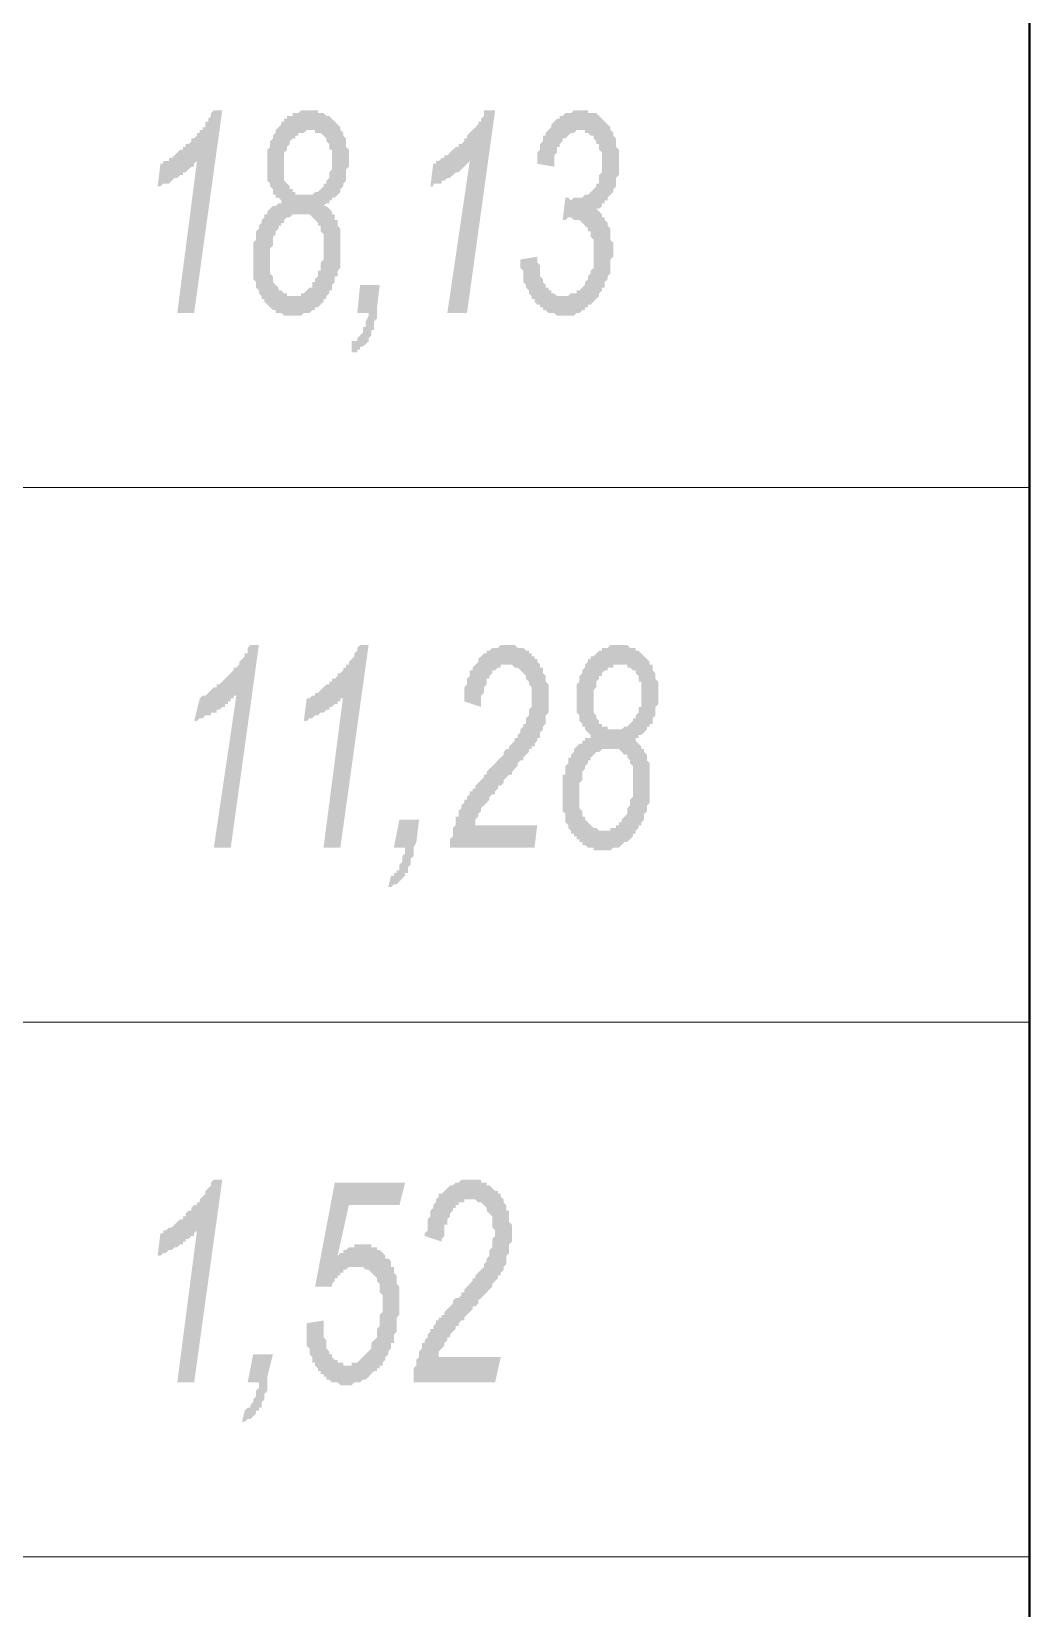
# Model space of a CAD drawing. Header units: millimetres. Extents: x 1372 to 666090, y 1285 to 31551.
# Drawn here: x 636611 to 638091, y 21863 to 24200 of the extents above; entities that cross this region are included whole.
import ezdxf

# ---------------------------------------------------------------- set-up
doc = ezdxf.new("R2010")
doc.units = ezdxf.units.MM
for name, color, linetype in [('PDF _0', 7, 'Continuous'), ('PDF _2D-чертеж - Общий_Ном._пера__21', 7, 'Continuous'), ('PDF _75-АЗ Штамп', 7, 'Continuous')]:
    doc.layers.add(name, color=color, linetype=linetype)

msp = doc.modelspace()

# ---------------------------------------------------------------- hatches: boundary and pattern name
at = {"layer": 'PDF _75-АЗ Штамп', "transparency": 33554559}
for points in [[(636826.7, 23782.8), (636855.9, 24008.1), (636855.9, 24008.1), (636851.7, 24003.9), (636851.7, 24003.9), (636851.7, 23999.7), (636847.6, 23999.7), (636843.4, 23995.6), (636843.4, 23995.6), (636839.2, 23991.4), (636839.2, 23991.4), (636835, 23991.4), (636835, 23987.2), (636830.9, 23987.2), (636826.7, 23983.1), (636826.7, 23983.1), (636822.5, 23983.1), (636818.4, 23978.9), (636818.4, 23978.9), (636814.2, 23974.7), (636810, 23974.7), (636805.8, 23974.7), (636805.8, 23974.7), (636801.7, 23970.5), (636797.5, 23970.5), (636801.7, 24003.9), (636805.8, 24003.9), (636805.8, 24008.1), (636810, 24008.1), (636814.2, 24008.1), (636814.2, 24012.3), (636818.4, 24012.3), (636822.5, 24016.4), (636822.5, 24016.4), (636826.7, 24020.6), (636826.7, 24020.6), (636830.9, 24024.8), (636835, 24024.8), (636835, 24028.9), (636839.2, 24028.9), (636839.2, 24033.1), (636843.4, 24033.1), (636847.6, 24037.3), (636847.6, 24041.5), (636851.7, 24041.5), (636855.9, 24045.6), (636855.9, 24049.8), (636860.1, 24049.8), (636860.1, 24054), (636864.2, 24054), (636864.2, 24058.1), (636868.4, 24058.1), (636868.4, 24062.3), (636868.4, 24062.3), (636868.4, 24066.5), (636872.6, 24066.5), (636872.6, 24070.7), (636876.8, 24074.8), (636876.8, 24079), (636880.9, 24083.2), (636880.9, 24083.2), (636893.4, 24083.2), (636851.7, 23782.8)], [(637227.2, 23782.8), (637260.5, 24008.1), (637260.5, 24008.1), (637256.4, 24003.9), (637256.4, 24003.9), (637252.2, 23999.7), (637252.2, 23999.7), (637248, 23995.6), (637248, 23995.6), (637243.8, 23991.4), (637243.8, 23991.4), (637239.7, 23991.4), (637235.5, 23987.2), (637235.5, 23987.2), (637231.3, 23983.1), (637227.2, 23983.1), (637227.2, 23983.1), (637223, 23978.9), (637218.8, 23978.9), (637218.8, 23974.7), (637214.6, 23974.7), (637210.5, 23974.7), (637206.3, 23974.7), (637206.3, 23970.5), (637202.1, 23970.5), (637206.3, 24003.9), (637210.5, 24003.9), (637210.5, 24008.1), (637214.6, 24008.1), (637214.6, 24008.1), (637218.8, 24012.3), (637223, 24012.3), (637223, 24016.4), (637227.2, 24016.4), (637231.3, 24020.6), (637231.3, 24020.6), (637235.5, 24024.8), (637235.5, 24024.8), (637239.7, 24028.9), (637243.8, 24028.9), (637243.8, 24033.1), (637248, 24033.1), (637252.2, 24037.3), (637252.2, 24041.5), (637256.4, 24041.5), (637256.4, 24045.6), (637260.5, 24049.8), (637260.5, 24049.8), (637264.7, 24054), (637264.7, 24054), (637268.9, 24058.1), (637268.9, 24058.1), (637273, 24062.3), (637273, 24062.3), (637273, 24066.5), (637277.2, 24066.5), (637277.2, 24070.7), (637281.4, 24074.8), (637281.4, 24079), (637281.4, 24083.2), (637281.4, 24083.2), (637298.1, 24083.2), (637256.4, 23782.8)], [(637335.6, 23862.1), (637360.6, 23866.3), (637360.6, 23862.1), (637360.6, 23857.9), (637364.8, 23853.7), (637364.8, 23849.6), (637364.8, 23845.4), (637364.8, 23841.2), (637364.8, 23837.1), (637369, 23832.9), (637369, 23828.7), (637369, 23828.7), (637373.2, 23824.5), (637373.2, 23820.4), (637373.2, 23820.4), (637377.3, 23820.4), (637377.3, 23816.2), (637381.5, 23816.2), (637381.5, 23812), (637385.7, 23812), (637385.7, 23812), (637389.8, 23807.9), (637394, 23807.9), (637398.2, 23807.9), (637398.2, 23807.9), (637402.3, 23807.9), (637406.5, 23807.9), (637406.5, 23807.9), (637410.7, 23812), (637414.9, 23812), (637414.9, 23812), (637419, 23812), (637419, 23816.2), (637423.2, 23816.2), (637427.4, 23820.4), (637427.4, 23820.4), (637431.5, 23824.5), (637431.5, 23828.7), (637435.7, 23832.9), (637435.7, 23832.9), (637435.7, 23837.1), (637439.9, 23841.2), (637439.9, 23845.4), (637444.1, 23849.6), (637444.1, 23849.6), (637444.1, 23853.7), (637444.1, 23857.9), (637444.1, 23862.1), (637444.1, 23866.3), (637444.1, 23870.4), (637444.1, 23870.4), (637444.1, 23874.6), (637444.1, 23878.8), (637444.1, 23882.9), (637444.1, 23887.1), (637444.1, 23891.3), (637439.9, 23895.5), (637439.9, 23899.6), (637439.9, 23903.8), (637435.7, 23903.8), (637435.7, 23908), (637431.5, 23912.1), (637431.5, 23912.1), (637427.4, 23916.3), (637427.4, 23916.3), (637423.2, 23920.5), (637423.2, 23920.5), (637419, 23920.5), (637414.9, 23920.5), (637414.9, 23920.5), (637410.7, 23924.7), (637406.5, 23924.7), (637406.5, 23924.7), (637402.3, 23920.5), (637398.2, 23920.5), (637402.3, 23953.9), (637406.5, 23953.9), (637410.7, 23949.7), (637410.7, 23949.7), (637414.9, 23953.9), (637419, 23953.9), (637419, 23953.9), (637423.2, 23953.9), (637427.4, 23953.9), (637427.4, 23953.9), (637431.5, 23958), (637435.7, 23958), (637435.7, 23958), (637439.9, 23962.2), (637439.9, 23962.2), (637444.1, 23966.4), (637444.1, 23966.4), (637448.2, 23970.5), (637448.2, 23974.7), (637452.4, 23974.7), (637452.4, 23978.9), (637452.4, 23983.1), (637452.4, 23987.2), (637456.6, 23991.4), (637456.6, 23995.6), (637456.6, 23999.7), (637456.6, 24003.9), (637456.6, 24003.9), (637456.6, 24008.1), (637456.6, 24012.3), (637456.6, 24016.4), (637456.6, 24020.6), (637452.4, 24024.8), (637452.4, 24028.9), (637452.4, 24033.1), (637448.2, 24033.1), (637448.2, 24037.3), (637448.2, 24037.3), (637444.1, 24041.5), (637444.1, 24045.6), (637439.9, 24045.6), (637435.7, 24049.8), (637435.7, 24049.8), (637431.5, 24049.8), (637431.5, 24054), (637427.4, 24054), (637423.2, 24054), (637423.2, 24054), (637419, 24054), (637419, 24054), (637414.9, 24049.8), (637410.7, 24049.8), (637410.7, 24049.8), (637406.5, 24045.6), (637406.5, 24045.6), (637402.3, 24041.5), (637398.2, 24041.5), (637398.2, 24037.3), (637398.2, 24037.3), (637394, 24033.1), (637394, 24028.9), (637389.8, 24028.9), (637389.8, 24024.8), (637389.8, 24020.6), (637385.7, 24016.4), (637385.7, 24012.3), (637385.7, 24008.1), (637385.7, 24003.9), (637385.7, 23999.7), (637385.7, 23999.7), (637360.6, 24003.9), (637360.6, 24008.1), (637360.6, 24012.3), (637360.6, 24016.4), (637360.6, 24020.6), (637364.8, 24024.8), (637364.8, 24028.9), (637364.8, 24033.1), (637369, 24037.3), (637369, 24041.5), (637369, 24045.6), (637373.2, 24045.6), (637373.2, 24049.8), (637377.3, 24054), (637377.3, 24054), (637381.5, 24058.1), (637381.5, 24062.3), (637381.5, 24062.3), (637385.7, 24066.5), (637385.7, 24066.5), (637389.8, 24070.7), (637394, 24070.7), (637394, 24074.8), (637398.2, 24074.8), (637398.2, 24074.8), (637402.3, 24079), (637406.5, 24079), (637406.5, 24079), (637410.7, 24079), (637414.9, 24083.2), (637414.9, 24083.2), (637419, 24083.2), (637423.2, 24083.2), (637423.2, 24083.2), (637427.4, 24083.2), (637431.5, 24083.2), (637435.7, 24083.2), (637435.7, 24079), (637439.9, 24079), (637444.1, 24079), (637444.1, 24079), (637448.2, 24079), (637452.4, 24074.8), (637452.4, 24074.8), (637456.6, 24070.7), (637456.6, 24070.7), (637460.7, 24066.5), (637460.7, 24066.5), (637464.9, 24062.3), (637464.9, 24062.3), (637464.9, 24062.3), (637469.1, 24058.1), (637469.1, 24054), (637473.3, 24049.8), (637473.3, 24049.8), (637473.3, 24045.6), (637477.4, 24041.5), (637477.4, 24037.3), (637477.4, 24033.1), (637477.4, 24028.9), (637481.6, 24024.8), (637481.6, 24020.6), (637481.6, 24016.4), (637481.6, 24016.4), (637481.6, 24012.3), (637481.6, 24008.1), (637481.6, 23999.7), (637481.6, 23995.6), (637481.6, 23991.4), (637481.6, 23987.2), (637481.6, 23987.2), (637477.4, 23983.1), (637477.4, 23978.9), (637477.4, 23974.7), (637477.4, 23970.5), (637473.3, 23966.4), (637473.3, 23966.4), (637473.3, 23962.2), (637469.1, 23958), (637469.1, 23958), (637464.9, 23953.9), (637464.9, 23949.7), (637460.7, 23949.7), (637460.7, 23945.5), (637456.6, 23945.5), (637456.6, 23941.3), (637452.4, 23937.2), (637448.2, 23937.2), (637448.2, 23937.2), (637452.4, 23933), (637452.4, 23933), (637456.6, 23928.8), (637456.6, 23924.7), (637460.7, 23924.7), (637460.7, 23920.5), (637464.9, 23916.3), (637464.9, 23912.1), (637464.9, 23912.1), (637469.1, 23908), (637469.1, 23903.8), (637469.1, 23899.6), (637469.1, 23895.5), (637469.1, 23891.3), (637473.3, 23887.1), (637473.3, 23882.9), (637473.3, 23878.8), (637473.3, 23878.8), (637473.3, 23874.6), (637473.3, 23870.4), (637473.3, 23866.3), (637469.1, 23862.1), (637469.1, 23857.9), (637469.1, 23853.7), (637469.1, 23849.6), (637469.1, 23845.4), (637469.1, 23841.2), (637464.9, 23837.1), (637464.9, 23837.1), (637464.9, 23832.9), (637460.7, 23828.7), (637460.7, 23824.5), (637460.7, 23820.4), (637456.6, 23820.4), (637456.6, 23816.2), (637452.4, 23812), (637452.4, 23807.9), (637452.4, 23807.9), (637448.2, 23803.7), (637448.2, 23803.7), (637444.1, 23799.5), (637444.1, 23799.5), (637439.9, 23795.3), (637435.7, 23795.3), (637435.7, 23791.2), (637431.5, 23791.2), (637431.5, 23787), (637427.4, 23787), (637423.2, 23782.8), (637423.2, 23782.8), (637419, 23782.8), (637419, 23782.8), (637414.9, 23778.7), (637410.7, 23778.7), (637410.7, 23778.7), (637406.5, 23778.7), (637402.3, 23778.7), (637402.3, 23778.7), (637398.2, 23778.7), (637394, 23778.7), (637389.8, 23778.7), (637389.8, 23778.7), (637385.7, 23782.8), (637381.5, 23782.8), (637381.5, 23782.8), (637377.3, 23782.8), (637373.2, 23787), (637373.2, 23787), (637369, 23787), (637369, 23791.2), (637364.8, 23791.2), (637364.8, 23795.3), (637360.6, 23795.3), (637356.5, 23799.5), (637356.5, 23799.5), (637356.5, 23803.7), (637352.3, 23803.7), (637352.3, 23807.9), (637348.1, 23812), (637348.1, 23812), (637348.1, 23816.2), (637344, 23820.4), (637344, 23824.5), (637344, 23824.5), (637339.8, 23828.7), (637339.8, 23832.9), (637339.8, 23837.1), (637339.8, 23841.2), (637339.8, 23845.4), (637335.6, 23849.6), (637335.6, 23853.7), (637335.6, 23857.9), (637335.6, 23862.1)], [(637093.7, 23782.8), (637097.8, 23824.5), (637127, 23824.5), (637122.9, 23791.2), (637122.9, 23782.8), (637122.9, 23778.7), (637122.9, 23774.5), (637118.7, 23770.3), (637118.7, 23766.1), (637118.7, 23762), (637118.7, 23757.8), (637114.5, 23757.8), (637114.5, 23753.6), (637114.5, 23749.5), (637110.4, 23745.3), (637110.4, 23745.3), (637110.4, 23741.1), (637106.2, 23736.9), (637106.2, 23736.9), (637102, 23732.8), (637097.8, 23732.8), (637097.8, 23728.6), (637093.7, 23728.6), (637093.7, 23724.4), (637089.5, 23724.4), (637085.3, 23724.4), (637085.3, 23724.4), (637085.3, 23741.1), (637089.5, 23741.1), (637093.7, 23741.1), (637093.7, 23745.3), (637093.7, 23745.3), (637097.8, 23749.5), (637097.8, 23749.5), (637102, 23753.6), (637102, 23757.8), (637102, 23762), (637106.2, 23762), (637106.2, 23766.1), (637106.2, 23770.3), (637110.4, 23778.7), (637110.4, 23782.8), (637110.4, 23782.8)], [(636880.9, 22990.3), (636914.3, 23215.5), (636910.1, 23215.5), (636910.1, 23211.4), (636906, 23211.4), (636906, 23207.2), (636901.8, 23207.2), (636901.8, 23203), (636897.6, 23203), (636897.6, 23198.8), (636893.4, 23198.8), (636893.4, 23198.8), (636889.3, 23194.7), (636885.1, 23194.7), (636885.1, 23190.5), (636880.9, 23190.5), (636876.8, 23190.5), (636876.8, 23186.3), (636872.6, 23186.3), (636868.4, 23186.3), (636864.2, 23182.2), (636864.2, 23182.2), (636860.1, 23182.2), (636855.9, 23178), (636851.7, 23178), (636860.1, 23211.4), (636860.1, 23211.4), (636864.2, 23215.5), (636864.2, 23215.5), (636868.4, 23215.5), (636872.6, 23219.7), (636872.6, 23219.7), (636876.8, 23223.9), (636876.8, 23223.9), (636880.9, 23228), (636885.1, 23228), (636885.1, 23232.2), (636889.3, 23232.2), (636893.4, 23236.4), (636893.4, 23236.4), (636897.6, 23240.6), (636897.6, 23240.6), (636901.8, 23244.7), (636906, 23248.9), (636906, 23248.9), (636910.1, 23253.1), (636910.1, 23257.2), (636914.3, 23257.2), (636918.5, 23261.4), (636918.5, 23261.4), (636918.5, 23265.6), (636922.6, 23269.8), (636922.6, 23269.8), (636922.6, 23269.8), (636926.8, 23273.9), (636926.8, 23278.1), (636931, 23278.1), (636931, 23282.3), (636931, 23286.4), (636935.2, 23290.6), (636935.2, 23290.6), (636947.7, 23290.6), (636906, 22990.3)], [(637043.6, 22990.3), (637072.8, 23215.5), (637072.8, 23215.5), (637072.8, 23211.4), (637068.6, 23211.4), (637068.6, 23207.2), (637064.5, 23207.2), (637064.5, 23203), (637060.3, 23203), (637056.1, 23198.8), (637056.1, 23198.8), (637052, 23198.8), (637052, 23194.7), (637047.8, 23194.7), (637043.6, 23190.5), (637043.6, 23190.5), (637039.4, 23190.5), (637035.3, 23186.3), (637035.3, 23186.3), (637031.1, 23186.3), (637026.9, 23182.2), (637022.8, 23182.2), (637022.8, 23182.2), (637018.6, 23178), (637014.4, 23178), (637018.6, 23211.4), (637022.8, 23211.4), (637026.9, 23215.5), (637026.9, 23215.5), (637031.1, 23215.5), (637031.1, 23219.7), (637035.3, 23219.7), (637039.4, 23223.9), (637039.4, 23223.9), (637043.6, 23228), (637043.6, 23228), (637047.8, 23232.2), (637052, 23232.2), (637052, 23236.4), (637056.1, 23236.4), (637056.1, 23240.6), (637060.3, 23240.6), (637064.5, 23244.7), (637064.5, 23248.9), (637068.6, 23248.9), (637072.8, 23253.1), (637072.8, 23257.2), (637077, 23257.2), (637077, 23261.4), (637081.2, 23261.4), (637081.2, 23265.6), (637085.3, 23269.8), (637085.3, 23269.8), (637085.3, 23269.8), (637089.5, 23273.9), (637089.5, 23278.1), (637089.5, 23278.1), (637093.7, 23282.3), (637093.7, 23286.4), (637097.8, 23290.6), (637097.8, 23290.6), (637110.4, 23290.6), (637068.6, 22990.3)], [(637231.3, 22990.3), (637231.3, 22994.4), (637231.3, 23002.8), (637235.5, 23007), (637235.5, 23011.1), (637235.5, 23015.3), (637235.5, 23015.3), (637235.5, 23019.5), (637239.7, 23023.6), (637239.7, 23027.8), (637239.7, 23032), (637239.7, 23036.2), (637243.8, 23036.2), (637243.8, 23040.3), (637243.8, 23044.5), (637248, 23048.7), (637248, 23048.7), (637248, 23052.8), (637252.2, 23057), (637252.2, 23061.2), (637256.4, 23061.2), (637256.4, 23065.4), (637260.5, 23069.5), (637260.5, 23069.5), (637260.5, 23073.7), (637264.7, 23073.7), (637264.7, 23077.9), (637264.7, 23077.9), (637268.9, 23077.9), (637268.9, 23082), (637273, 23086.2), (637273, 23086.2), (637277.2, 23090.4), (637277.2, 23090.4), (637281.4, 23094.6), (637281.4, 23098.7), (637285.6, 23098.7), (637285.6, 23102.9), (637289.7, 23107.1), (637293.9, 23111.2), (637293.9, 23111.2), (637298.1, 23115.4), (637302.2, 23119.6), (637306.4, 23123.8), (637306.4, 23123.8), (637310.6, 23127.9), (637310.6, 23132.1), (637314.8, 23136.3), (637318.9, 23136.3), (637318.9, 23140.4), (637323.1, 23144.6), (637323.1, 23144.6), (637327.3, 23148.8), (637327.3, 23153), (637331.4, 23153), (637331.4, 23157.1), (637331.4, 23157.1), (637331.4, 23157.1), (637335.6, 23161.3), (637335.6, 23165.5), (637339.8, 23169.6), (637339.8, 23173.8), (637344, 23173.8), (637344, 23178), (637344, 23182.2), (637348.1, 23186.3), (637348.1, 23190.5), (637348.1, 23190.5), (637348.1, 23194.7), (637352.3, 23198.8), (637352.3, 23198.8), (637352.3, 23203), (637352.3, 23207.2), (637352.3, 23211.4), (637352.3, 23215.5), (637352.3, 23219.7), (637352.3, 23223.9), (637352.3, 23228), (637348.1, 23232.2), (637348.1, 23236.4), (637348.1, 23236.4), (637344, 23240.6), (637344, 23244.7), (637344, 23244.7), (637339.8, 23248.9), (637335.6, 23253.1), (637335.6, 23253.1), (637331.4, 23257.2), (637331.4, 23257.2), (637327.3, 23257.2), (637323.1, 23261.4), (637323.1, 23261.4), (637318.9, 23261.4), (637318.9, 23261.4), (637314.8, 23261.4), (637310.6, 23261.4), (637306.4, 23261.4), (637306.4, 23257.2), (637302.2, 23257.2), (637302.2, 23257.2), (637298.1, 23253.1), (637293.9, 23253.1), (637293.9, 23248.9), (637289.7, 23244.7), (637289.7, 23244.7), (637289.7, 23240.6), (637285.6, 23240.6), (637285.6, 23236.4), (637285.6, 23232.2), (637281.4, 23228), (637281.4, 23223.9), (637281.4, 23219.7), (637277.2, 23215.5), (637277.2, 23211.4), (637277.2, 23207.2), (637277.2, 23203), (637277.2, 23198.8), (637252.2, 23207.2), (637252.2, 23211.4), (637252.2, 23215.5), (637252.2, 23219.7), (637252.2, 23223.9), (637252.2, 23228), (637256.4, 23232.2), (637256.4, 23232.2), (637256.4, 23236.4), (637256.4, 23240.6), (637260.5, 23244.7), (637260.5, 23248.9), (637260.5, 23253.1), (637264.7, 23253.1), (637264.7, 23257.2), (637268.9, 23261.4), (637268.9, 23261.4), (637273, 23265.6), (637273, 23265.6), (637273, 23269.8), (637277.2, 23273.9), (637277.2, 23273.9), (637281.4, 23278.1), (637285.6, 23278.1), (637285.6, 23282.3), (637289.7, 23282.3), (637289.7, 23282.3), (637293.9, 23286.4), (637298.1, 23286.4), (637298.1, 23286.4), (637302.2, 23286.4), (637306.4, 23290.6), (637306.4, 23290.6), (637310.6, 23290.6), (637314.8, 23290.6), (637314.8, 23290.6), (637318.9, 23290.6), (637323.1, 23290.6), (637327.3, 23290.6), (637327.3, 23290.6), (637331.4, 23286.4), (637335.6, 23286.4), (637335.6, 23286.4), (637339.8, 23286.4), (637344, 23282.3), (637344, 23282.3), (637348.1, 23282.3), (637348.1, 23278.1), (637352.3, 23278.1), (637352.3, 23273.9), (637356.5, 23273.9), (637356.5, 23269.8), (637360.6, 23269.8), (637360.6, 23265.6), (637364.8, 23261.4), (637364.8, 23257.2), (637369, 23257.2), (637369, 23253.1), (637369, 23248.9), (637373.2, 23244.7), (637373.2, 23240.6), (637373.2, 23240.6), (637373.2, 23236.4), (637377.3, 23232.2), (637377.3, 23228), (637377.3, 23223.9), (637377.3, 23219.7), (637377.3, 23215.5), (637377.3, 23211.4), (637377.3, 23211.4), (637377.3, 23207.2), (637377.3, 23203), (637377.3, 23198.8), (637377.3, 23194.7), (637377.3, 23190.5), (637373.2, 23186.3), (637373.2, 23182.2), (637373.2, 23182.2), (637373.2, 23178), (637373.2, 23173.8), (637369, 23169.6), (637369, 23165.5), (637364.8, 23161.3), (637364.8, 23157.1), (637364.8, 23153), (637364.8, 23153), (637360.6, 23153), (637360.6, 23148.8), (637360.6, 23148.8), (637360.6, 23148.8), (637356.5, 23144.6), (637356.5, 23144.6), (637356.5, 23140.4), (637352.3, 23140.4), (637352.3, 23136.3), (637348.1, 23136.3), (637348.1, 23132.1), (637344, 23127.9), (637344, 23127.9), (637339.8, 23123.8), (637339.8, 23119.6), (637335.6, 23119.6), (637331.4, 23115.4), (637331.4, 23111.2), (637327.3, 23107.1), (637323.1, 23102.9), (637323.1, 23098.7), (637318.9, 23098.7), (637314.8, 23094.6), (637310.6, 23090.4), (637310.6, 23086.2), (637306.4, 23082), (637302.2, 23082), (637302.2, 23077.9), (637298.1, 23073.7), (637298.1, 23069.5), (637293.9, 23069.5), (637289.7, 23065.4), (637289.7, 23061.2), (637289.7, 23061.2), (637285.6, 23057), (637285.6, 23057), (637281.4, 23052.8), (637281.4, 23052.8), (637277.2, 23048.7), (637277.2, 23044.5), (637273, 23040.3), (637273, 23036.2), (637273, 23036.2), (637268.9, 23032), (637268.9, 23027.8), (637268.9, 23023.6), (637360.6, 23023.6), (637356.5, 22990.3)], [(637147.9, 22990.3), (637156.2, 23032), (637185.4, 23032), (637181.3, 22998.6), (637177.1, 22990.3), (637177.1, 22986.1), (637177.1, 22981.9), (637177.1, 22977.8), (637172.9, 22973.6), (637172.9, 22969.4), (637172.9, 22965.2), (637172.9, 22965.2), (637168.8, 22961.1), (637168.8, 22956.9), (637168.8, 22952.7), (637164.6, 22952.7), (637164.6, 22948.6), (637160.4, 22944.4), (637160.4, 22944.4), (637156.2, 22940.2), (637156.2, 22940.2), (637152.1, 22936), (637152.1, 22936), (637147.9, 22936), (637143.7, 22931.9), (637143.7, 22931.9), (637139.6, 22931.9), (637143.7, 22948.6), (637143.7, 22948.6), (637147.9, 22948.6), (637147.9, 22952.7), (637152.1, 22952.7), (637152.1, 22956.9), (637156.2, 22956.9), (637156.2, 22961.1), (637156.2, 22965.2), (637160.4, 22969.4), (637160.4, 22973.6), (637160.4, 22977.8), (637164.6, 22981.9), (637164.6, 22986.1), (637164.6, 22990.3), (637164.6, 22990.3)], [(636826.7, 22197.7), (636855.9, 22423), (636855.9, 22423), (636851.7, 22418.8), (636851.7, 22418.8), (636851.7, 22414.6), (636847.6, 22414.6), (636843.4, 22410.4), (636843.4, 22410.4), (636839.2, 22410.4), (636839.2, 22406.3), (636835, 22406.3), (636835, 22402.1), (636830.9, 22402.1), (636826.7, 22397.9), (636826.7, 22397.9), (636822.5, 22397.9), (636818.4, 22393.8), (636818.4, 22393.8), (636814.2, 22393.8), (636810, 22389.6), (636805.8, 22389.6), (636805.8, 22389.6), (636801.7, 22385.4), (636797.5, 22385.4), (636801.7, 22418.8), (636805.8, 22418.8), (636805.8, 22423), (636810, 22423), (636814.2, 22427.1), (636814.2, 22427.1), (636818.4, 22427.1), (636822.5, 22431.3), (636822.5, 22431.3), (636826.7, 22435.5), (636826.7, 22435.5), (636830.9, 22439.6), (636835, 22439.6), (636835, 22443.8), (636839.2, 22443.8), (636839.2, 22448), (636843.4, 22452.2), (636847.6, 22452.2), (636847.6, 22456.3), (636851.7, 22460.5), (636855.9, 22460.5), (636855.9, 22464.7), (636860.1, 22464.7), (636860.1, 22468.8), (636864.2, 22473), (636864.2, 22473), (636868.4, 22477.2), (636868.4, 22477.2), (636868.4, 22477.2), (636868.4, 22481.4), (636872.6, 22485.5), (636872.6, 22485.5), (636876.8, 22489.7), (636876.8, 22493.9), (636880.9, 22498), (636880.9, 22498), (636893.4, 22498), (636851.7, 22197.7)], [(637018.6, 22285.3), (637043.6, 22289.5), (637043.6, 22281.1), (637043.6, 22281.1), (637043.6, 22277), (637043.6, 22272.8), (637043.6, 22272.8), (637043.6, 22268.6), (637043.6, 22264.4), (637047.8, 22260.3), (637047.8, 22256.1), (637047.8, 22251.9), (637047.8, 22247.8), (637052, 22243.6), (637052, 22239.4), (637056.1, 22239.4), (637056.1, 22235.2), (637060.3, 22231.1), (637060.3, 22231.1), (637064.5, 22231.1), (637064.5, 22226.9), (637068.6, 22226.9), (637072.8, 22226.9), (637072.8, 22222.7), (637077, 22222.7), (637077, 22222.7), (637081.2, 22222.7), (637085.3, 22222.7), (637085.3, 22226.9), (637089.5, 22226.9), (637089.5, 22226.9), (637093.7, 22226.9), (637097.8, 22231.1), (637097.8, 22231.1), (637102, 22235.2), (637102, 22235.2), (637106.2, 22239.4), (637106.2, 22239.4), (637110.4, 22243.6), (637110.4, 22243.6), (637114.5, 22247.8), (637114.5, 22251.9), (637114.5, 22256.1), (637118.7, 22260.3), (637118.7, 22260.3), (637122.9, 22264.4), (637122.9, 22268.6), (637122.9, 22268.6), (637122.9, 22272.8), (637122.9, 22277), (637127, 22281.1), (637127, 22285.3), (637127, 22289.5), (637127, 22293.6), (637127, 22297.8), (637131.2, 22302), (637131.2, 22306.2), (637131.2, 22310.3), (637131.2, 22314.5), (637131.2, 22314.5), (637131.2, 22318.7), (637131.2, 22322.8), (637131.2, 22327), (637127, 22331.2), (637127, 22335.4), (637127, 22339.5), (637127, 22343.7), (637122.9, 22347.9), (637122.9, 22347.9), (637122.9, 22352), (637118.7, 22356.2), (637118.7, 22356.2), (637114.5, 22360.4), (637114.5, 22360.4), (637110.4, 22364.6), (637110.4, 22364.6), (637106.2, 22364.6), (637102, 22368.7), (637102, 22368.7), (637097.8, 22368.7), (637093.7, 22368.7), (637093.7, 22368.7), (637089.5, 22368.7), (637085.3, 22368.7), (637085.3, 22368.7), (637081.2, 22368.7), (637077, 22364.6), (637077, 22364.6), (637072.8, 22364.6), (637072.8, 22360.4), (637068.6, 22360.4), (637068.6, 22356.2), (637064.5, 22356.2), (637064.5, 22352), (637060.3, 22352), (637060.3, 22347.9), (637056.1, 22343.7), (637056.1, 22339.5), (637052, 22339.5), (637031.1, 22339.5), (637060.3, 22493.9), (637164.6, 22493.9), (637156.2, 22460.5), (637081.2, 22460.5), (637064.5, 22385.4), (637064.5, 22385.4), (637068.6, 22389.6), (637072.8, 22389.6), (637072.8, 22393.8), (637077, 22393.8), (637077, 22393.8), (637081.2, 22397.9), (637081.2, 22397.9), (637085.3, 22397.9), (637089.5, 22397.9), (637089.5, 22402.1), (637093.7, 22402.1), (637097.8, 22402.1), (637097.8, 22402.1), (637102, 22402.1), (637102, 22402.1), (637106.2, 22402.1), (637110.4, 22402.1), (637114.5, 22402.1), (637114.5, 22397.9), (637118.7, 22397.9), (637122.9, 22397.9), (637122.9, 22393.8), (637127, 22393.8), (637127, 22393.8), (637131.2, 22389.6), (637131.2, 22389.6), (637135.4, 22385.4), (637135.4, 22381.2), (637139.6, 22381.2), (637139.6, 22381.2), (637143.7, 22377.1), (637143.7, 22372.9), (637143.7, 22368.7), (637147.9, 22368.7), (637147.9, 22364.6), (637147.9, 22360.4), (637152.1, 22356.2), (637152.1, 22352), (637152.1, 22352), (637152.1, 22347.9), (637152.1, 22343.7), (637156.2, 22339.5), (637156.2, 22335.4), (637156.2, 22331.2), (637156.2, 22327), (637156.2, 22318.7), (637156.2, 22318.7), (637156.2, 22314.5), (637156.2, 22310.3), (637156.2, 22306.2), (637156.2, 22302), (637156.2, 22297.8), (637152.1, 22293.6), (637152.1, 22289.5), (637152.1, 22285.3), (637152.1, 22281.1), (637152.1, 22277), (637152.1, 22272.8), (637147.9, 22268.6), (637147.9, 22264.4), (637147.9, 22260.3), (637147.9, 22256.1), (637143.7, 22256.1), (637143.7, 22251.9), (637143.7, 22247.8), (637139.6, 22243.6), (637139.6, 22239.4), (637135.4, 22235.2), (637135.4, 22235.2), (637135.4, 22231.1), (637131.2, 22226.9), (637131.2, 22222.7), (637127, 22222.7), (637127, 22218.6), (637122.9, 22218.6), (637122.9, 22214.4), (637118.7, 22214.4), (637114.5, 22210.2), (637114.5, 22210.2), (637110.4, 22206), (637110.4, 22206), (637106.2, 22201.9), (637102, 22201.9), (637102, 22201.9), (637097.8, 22197.7), (637093.7, 22197.7), (637093.7, 22197.7), (637089.5, 22197.7), (637085.3, 22193.5), (637085.3, 22193.5), (637081.2, 22193.5), (637077, 22193.5), (637077, 22193.5), (637072.8, 22193.5), (637068.6, 22193.5), (637068.6, 22193.5), (637064.5, 22197.7), (637060.3, 22197.7), (637060.3, 22197.7), (637056.1, 22197.7), (637052, 22201.9), (637052, 22201.9), (637047.8, 22201.9), (637047.8, 22206), (637043.6, 22206), (637043.6, 22210.2), (637039.4, 22210.2), (637039.4, 22214.4), (637035.3, 22214.4), (637035.3, 22218.6), (637031.1, 22222.7), (637031.1, 22226.9), (637026.9, 22226.9), (637026.9, 22231.1), (637026.9, 22235.2), (637022.8, 22239.4), (637022.8, 22243.6), (637022.8, 22247.8), (637018.6, 22251.9), (637018.6, 22251.9), (637018.6, 22256.1), (637018.6, 22260.3), (637018.6, 22264.4), (637018.6, 22268.6), (637018.6, 22272.8), (637018.6, 22277), (637018.6, 22277), (637018.6, 22281.1), (637018.6, 22285.3)], [(637177.1, 22197.7), (637177.1, 22206), (637177.1, 22210.2), (637177.1, 22214.4), (637177.1, 22218.6), (637181.3, 22222.7), (637181.3, 22226.9), (637181.3, 22226.9), (637181.3, 22231.1), (637185.4, 22235.2), (637185.4, 22239.4), (637185.4, 22243.6), (637185.4, 22243.6), (637189.6, 22247.8), (637189.6, 22251.9), (637189.6, 22256.1), (637193.8, 22256.1), (637193.8, 22260.3), (637198, 22264.4), (637198, 22268.6), (637198, 22268.6), (637202.1, 22272.8), (637202.1, 22277), (637206.3, 22277), (637206.3, 22281.1), (637206.3, 22281.1), (637210.5, 22285.3), (637210.5, 22285.3), (637210.5, 22289.5), (637214.6, 22289.5), (637214.6, 22293.6), (637218.8, 22293.6), (637218.8, 22297.8), (637223, 22297.8), (637223, 22302), (637227.2, 22306.2), (637227.2, 22306.2), (637231.3, 22310.3), (637235.5, 22314.5), (637235.5, 22318.7), (637239.7, 22322.8), (637243.8, 22322.8), (637248, 22327), (637248, 22331.2), (637252.2, 22331.2), (637252.2, 22335.4), (637256.4, 22339.5), (637260.5, 22343.7), (637260.5, 22343.7), (637264.7, 22347.9), (637264.7, 22352), (637268.9, 22352), (637268.9, 22356.2), (637273, 22360.4), (637273, 22360.4), (637277.2, 22364.6), (637277.2, 22364.6), (637277.2, 22364.6), (637281.4, 22368.7), (637281.4, 22372.9), (637285.6, 22377.1), (637285.6, 22381.2), (637285.6, 22381.2), (637289.7, 22385.4), (637289.7, 22389.6), (637289.7, 22393.8), (637293.9, 22397.9), (637293.9, 22397.9), (637293.9, 22402.1), (637293.9, 22406.3), (637293.9, 22410.4), (637298.1, 22414.6), (637298.1, 22418.8), (637298.1, 22418.8), (637298.1, 22423), (637293.9, 22427.1), (637293.9, 22431.3), (637293.9, 22435.5), (637293.9, 22439.6), (637293.9, 22443.8), (637289.7, 22448), (637289.7, 22448), (637285.6, 22452.2), (637285.6, 22456.3), (637285.6, 22456.3), (637281.4, 22460.5), (637281.4, 22460.5), (637277.2, 22464.7), (637273, 22464.7), (637273, 22464.7), (637268.9, 22468.8), (637264.7, 22468.8), (637264.7, 22468.8), (637260.5, 22468.8), (637256.4, 22468.8), (637256.4, 22468.8), (637252.2, 22468.8), (637252.2, 22464.7), (637248, 22464.7), (637243.8, 22464.7), (637243.8, 22460.5), (637239.7, 22460.5), (637239.7, 22456.3), (637235.5, 22456.3), (637235.5, 22452.2), (637231.3, 22448), (637231.3, 22448), (637231.3, 22443.8), (637227.2, 22439.6), (637227.2, 22435.5), (637227.2, 22431.3), (637223, 22431.3), (637223, 22427.1), (637223, 22423), (637223, 22414.6), (637218.8, 22410.4), (637218.8, 22406.3), (637193.8, 22414.6), (637193.8, 22418.8), (637198, 22423), (637198, 22427.1), (637198, 22431.3), (637198, 22435.5), (637198, 22439.6), (637202.1, 22443.8), (637202.1, 22443.8), (637202.1, 22448), (637202.1, 22452.2), (637206.3, 22456.3), (637206.3, 22460.5), (637206.3, 22460.5), (637210.5, 22464.7), (637210.5, 22468.8), (637214.6, 22473), (637214.6, 22473), (637214.6, 22477.2), (637218.8, 22477.2), (637223, 22481.4), (637223, 22481.4), (637227.2, 22485.5), (637227.2, 22485.5), (637231.3, 22489.7), (637231.3, 22489.7), (637235.5, 22489.7), (637239.7, 22493.9), (637239.7, 22493.9), (637243.8, 22493.9), (637248, 22498), (637248, 22498), (637252.2, 22498), (637256.4, 22498), (637256.4, 22498), (637260.5, 22498), (637264.7, 22498), (637268.9, 22498), (637268.9, 22498), (637273, 22498), (637277.2, 22498), (637277.2, 22493.9), (637281.4, 22493.9), (637285.6, 22493.9), (637285.6, 22489.7), (637289.7, 22489.7), (637289.7, 22489.7), (637293.9, 22485.5), (637293.9, 22485.5), (637298.1, 22481.4), (637302.2, 22481.4), (637302.2, 22477.2), (637306.4, 22477.2), (637306.4, 22473), (637310.6, 22468.8), (637310.6, 22468.8), (637310.6, 22464.7), (637314.8, 22460.5), (637314.8, 22456.3), (637314.8, 22452.2), (637318.9, 22452.2), (637318.9, 22448), (637318.9, 22443.8), (637318.9, 22439.6), (637318.9, 22435.5), (637323.1, 22431.3), (637323.1, 22427.1), (637323.1, 22423), (637323.1, 22418.8), (637323.1, 22418.8), (637323.1, 22414.6), (637323.1, 22410.4), (637323.1, 22406.3), (637318.9, 22402.1), (637318.9, 22397.9), (637318.9, 22393.8), (637318.9, 22393.8), (637318.9, 22389.6), (637314.8, 22385.4), (637314.8, 22381.2), (637314.8, 22377.1), (637314.8, 22372.9), (637310.6, 22368.7), (637310.6, 22364.6), (637306.4, 22360.4), (637306.4, 22360.4), (637306.4, 22360.4), (637306.4, 22360.4), (637306.4, 22356.2), (637302.2, 22356.2), (637302.2, 22352), (637302.2, 22352), (637298.1, 22347.9), (637298.1, 22347.9), (637293.9, 22343.7), (637293.9, 22343.7), (637293.9, 22339.5), (637289.7, 22335.4), (637289.7, 22335.4), (637285.6, 22331.2), (637281.4, 22327), (637281.4, 22327), (637277.2, 22322.8), (637273, 22318.7), (637273, 22314.5), (637268.9, 22310.3), (637264.7, 22310.3), (637264.7, 22306.2), (637260.5, 22302), (637256.4, 22297.8), (637252.2, 22293.6), (637252.2, 22289.5), (637248, 22289.5), (637243.8, 22285.3), (637243.8, 22281.1), (637239.7, 22281.1), (637239.7, 22277), (637235.5, 22272.8), (637235.5, 22272.8), (637231.3, 22268.6), (637231.3, 22264.4), (637227.2, 22264.4), (637227.2, 22260.3), (637227.2, 22260.3), (637223, 22256.1), (637223, 22251.9), (637218.8, 22247.8), (637218.8, 22247.8), (637214.6, 22243.6), (637214.6, 22239.4), (637214.6, 22235.2), (637210.5, 22235.2), (637306.4, 22235.2), (637298.1, 22197.7)], [(636931, 22197.7), (636939.3, 22239.4), (636968.5, 22239.4), (636960.2, 22206), (636960.2, 22201.9), (636960.2, 22193.5), (636960.2, 22189.4), (636960.2, 22185.2), (636956, 22181), (636956, 22176.8), (636956, 22176.8), (636956, 22172.7), (636951.8, 22168.5), (636951.8, 22164.3), (636951.8, 22160.2), (636947.7, 22160.2), (636947.7, 22156), (636943.5, 22156), (636943.5, 22151.8), (636939.3, 22147.6), (636939.3, 22147.6), (636935.2, 22143.5), (636935.2, 22143.5), (636931, 22143.5), (636926.8, 22139.3), (636926.8, 22139.3), (636922.6, 22139.3), (636926.8, 22156), (636926.8, 22156), (636931, 22160.2), (636931, 22160.2), (636935.2, 22160.2), (636935.2, 22164.3), (636939.3, 22168.5), (636939.3, 22168.5), (636939.3, 22172.7), (636943.5, 22176.8), (636943.5, 22181), (636943.5, 22185.2), (636947.7, 22189.4), (636947.7, 22193.5), (636947.7, 22197.7), (636947.7, 22197.7)]]:
    msp.add_hatch(color=256, dxfattribs=at).paths.add_polyline_path(points)
h = msp.add_hatch(color=256, dxfattribs=at)
h.paths.add_polyline_path([(636981, 23945.5), (636981, 23949.7), (636976.9, 23953.9), (636972.7, 23953.9), (636972.7, 23958), (636968.5, 23958), (636968.5, 23962.2), (636968.5, 23966.4), (636964.4, 23970.5), (636964.4, 23970.5), (636964.4, 23974.7), (636960.2, 23978.9), (636960.2, 23983.1), (636960.2, 23987.2), (636960.2, 23991.4), (636960.2, 23995.6), (636960.2, 23999.7), (636960.2, 23999.7), (636960.2, 24003.9), (636960.2, 24008.1), (636960.2, 24012.3), (636960.2, 24016.4), (636960.2, 24020.6), (636960.2, 24024.8), (636964.4, 24028.9), (636964.4, 24033.1), (636964.4, 24037.3), (636964.4, 24037.3), (636968.5, 24041.5), (636968.5, 24045.6), (636972.7, 24049.8), (636972.7, 24049.8), (636972.7, 24054), (636976.9, 24058.1), (636976.9, 24058.1), (636981, 24062.3), (636981, 24066.5), (636985.2, 24066.5), (636985.2, 24070.7), (636989.4, 24070.7), (636989.4, 24074.8), (636993.6, 24074.8), (636997.7, 24074.8), (636997.7, 24079), (637001.9, 24079), (637006.1, 24079), (637006.1, 24079), (637010.2, 24083.2), (637014.4, 24083.2), (637014.4, 24083.2), (637018.6, 24083.2), (637022.8, 24083.2), (637022.8, 24083.2), (637026.9, 24083.2), (637031.1, 24083.2), (637035.3, 24083.2), (637035.3, 24079), (637039.4, 24079), (637043.6, 24079), (637043.6, 24079), (637047.8, 24074.8), (637052, 24074.8), (637052, 24074.8), (637056.1, 24070.7), (637056.1, 24070.7), (637060.3, 24066.5), (637060.3, 24066.5), (637064.5, 24062.3), (637064.5, 24062.3), (637068.6, 24058.1), (637068.6, 24054), (637068.6, 24054), (637072.8, 24049.8), (637072.8, 24045.6), (637077, 24041.5), (637077, 24037.3), (637077, 24037.3), (637077, 24033.1), (637077, 24028.9), (637081.2, 24024.8), (637081.2, 24020.6), (637081.2, 24016.4), (637081.2, 24012.3), (637081.2, 24008.1), (637081.2, 24003.9), (637081.2, 23999.7), (637081.2, 23999.7), (637077, 23995.6), (637077, 23991.4), (637077, 23987.2), (637077, 23983.1), (637077, 23978.9), (637072.8, 23974.7), (637072.8, 23970.5), (637072.8, 23970.5), (637068.6, 23966.4), (637068.6, 23966.4), (637068.6, 23962.2), (637064.5, 23958), (637064.5, 23958), (637060.3, 23953.9), (637056.1, 23953.9), (637056.1, 23949.7), (637052, 23949.7), (637052, 23945.5), (637047.8, 23945.5), (637043.6, 23941.3), (637047.8, 23941.3), (637052, 23937.2), (637052, 23937.2), (637056.1, 23933), (637056.1, 23928.8), (637060.3, 23928.8), (637060.3, 23924.7), (637060.3, 23920.5), (637064.5, 23920.5), (637064.5, 23916.3), (637064.5, 23912.1), (637068.6, 23908), (637068.6, 23903.8), (637068.6, 23899.6), (637068.6, 23895.5), (637068.6, 23891.3), (637068.6, 23887.1), (637068.6, 23882.9), (637068.6, 23882.9), (637068.6, 23878.8), (637068.6, 23874.6), (637068.6, 23870.4), (637068.6, 23866.3), (637068.6, 23862.1), (637068.6, 23857.9), (637068.6, 23853.7), (637068.6, 23849.6), (637064.5, 23845.4), (637064.5, 23841.2), (637064.5, 23837.1), (637060.3, 23837.1), (637060.3, 23832.9), (637060.3, 23828.7), (637056.1, 23824.5), (637056.1, 23820.4), (637056.1, 23816.2), (637052, 23816.2), (637052, 23812), (637052, 23812), (637047.8, 23807.9), (637047.8, 23803.7), (637043.6, 23803.7), (637043.6, 23799.5), (637039.4, 23795.3), (637039.4, 23795.3), (637035.3, 23791.2), (637031.1, 23791.2), (637031.1, 23787), (637026.9, 23787), (637026.9, 23787), (637022.8, 23782.8), (637018.6, 23782.8), (637018.6, 23782.8), (637014.4, 23782.8), (637010.2, 23778.7), (637010.2, 23778.7), (637006.1, 23778.7), (637001.9, 23778.7), (637001.9, 23778.7), (636997.7, 23778.7), (636993.6, 23778.7), (636989.4, 23778.7), (636989.4, 23778.7), (636985.2, 23778.7), (636981, 23782.8), (636981, 23782.8), (636976.9, 23782.8), (636972.7, 23782.8), (636972.7, 23787), (636968.5, 23787), (636968.5, 23787), (636964.4, 23791.2), (636964.4, 23791.2), (636960.2, 23795.3), (636956, 23799.5), (636956, 23799.5), (636956, 23803.7), (636951.8, 23803.7), (636951.8, 23807.9), (636947.7, 23812), (636947.7, 23816.2), (636947.7, 23816.2), (636943.5, 23820.4), (636943.5, 23824.5), (636943.5, 23828.7), (636939.3, 23832.9), (636939.3, 23837.1), (636939.3, 23841.2), (636939.3, 23845.4), (636939.3, 23845.4), (636939.3, 23849.6), (636939.3, 23853.7), (636939.3, 23857.9), (636939.3, 23862.1), (636939.3, 23870.4), (636939.3, 23874.6), (636939.3, 23878.8), (636939.3, 23882.9), (636939.3, 23882.9), (636939.3, 23887.1), (636943.5, 23891.3), (636943.5, 23895.5), (636943.5, 23899.6), (636943.5, 23903.8), (636947.7, 23908), (636947.7, 23912.1), (636947.7, 23912.1), (636951.8, 23916.3), (636951.8, 23920.5), (636951.8, 23920.5), (636956, 23924.7), (636956, 23928.8), (636960.2, 23928.8), (636960.2, 23933), (636964.4, 23937.2), (636964.4, 23937.2), (636968.5, 23941.3), (636972.7, 23941.3), (636972.7, 23941.3), (636976.9, 23945.5), (636981, 23945.5), (636981, 23945.5)], flags=0)
h.paths.add_polyline_path([(636985.2, 23999.7), (636985.2, 23995.6), (636985.2, 23991.4), (636985.2, 23987.2), (636985.2, 23983.1), (636985.2, 23978.9), (636989.4, 23974.7), (636989.4, 23974.7), (636993.6, 23970.5), (636993.6, 23970.5), (636993.6, 23966.4), (636997.7, 23966.4), (636997.7, 23962.2), (637001.9, 23962.2), (637001.9, 23958), (637006.1, 23958), (637010.2, 23958), (637014.4, 23958), (637014.4, 23958), (637014.4, 23958), (637018.6, 23958), (637022.8, 23958), (637026.9, 23958), (637026.9, 23958), (637031.1, 23962.2), (637031.1, 23962.2), (637035.3, 23962.2), (637039.4, 23966.4), (637039.4, 23966.4), (637043.6, 23970.5), (637043.6, 23974.7), (637043.6, 23974.7), (637047.8, 23974.7), (637047.8, 23978.9), (637052, 23983.1), (637052, 23987.2), (637052, 23991.4), (637052, 23991.4), (637056.1, 23995.6), (637056.1, 23999.7), (637056.1, 24003.9), (637056.1, 24008.1), (637056.1, 24012.3), (637056.1, 24016.4), (637056.1, 24020.6), (637056.1, 24024.8), (637052, 24024.8), (637052, 24028.9), (637052, 24033.1), (637047.8, 24037.3), (637047.8, 24041.5), (637047.8, 24041.5), (637043.6, 24045.6), (637043.6, 24045.6), (637039.4, 24049.8), (637039.4, 24049.8), (637035.3, 24049.8), (637031.1, 24049.8), (637031.1, 24054), (637026.9, 24054), (637022.8, 24054), (637022.8, 24054), (637018.6, 24054), (637018.6, 24054), (637014.4, 24049.8), (637010.2, 24049.8), (637010.2, 24049.8), (637006.1, 24049.8), (637006.1, 24045.6), (637001.9, 24045.6), (637001.9, 24041.5), (636997.7, 24041.5), (636993.6, 24037.3), (636993.6, 24037.3), (636993.6, 24033.1), (636989.4, 24028.9), (636989.4, 24024.8), (636989.4, 24024.8), (636985.2, 24020.6), (636985.2, 24016.4), (636985.2, 24012.3), (636985.2, 24008.1), (636985.2, 24003.9), (636985.2, 23999.7), (636985.2, 23999.7)], flags=0)
h.paths.add_polyline_path([(636964.4, 23857.9), (636964.4, 23853.7), (636964.4, 23849.6), (636964.4, 23845.4), (636964.4, 23841.2), (636968.5, 23837.1), (636968.5, 23832.9), (636968.5, 23832.9), (636968.5, 23828.7), (636972.7, 23824.5), (636972.7, 23824.5), (636976.9, 23820.4), (636976.9, 23816.2), (636981, 23816.2), (636981, 23816.2), (636985.2, 23812), (636985.2, 23812), (636989.4, 23812), (636989.4, 23807.9), (636993.6, 23807.9), (636997.7, 23807.9), (637001.9, 23807.9), (637001.9, 23807.9), (637001.9, 23807.9), (637006.1, 23807.9), (637010.2, 23807.9), (637010.2, 23812), (637014.4, 23812), (637014.4, 23812), (637018.6, 23816.2), (637018.6, 23816.2), (637022.8, 23820.4), (637026.9, 23820.4), (637026.9, 23824.5), (637026.9, 23828.7), (637031.1, 23828.7), (637031.1, 23832.9), (637035.3, 23837.1), (637035.3, 23841.2), (637035.3, 23845.4), (637039.4, 23845.4), (637039.4, 23849.6), (637039.4, 23853.7), (637039.4, 23857.9), (637043.6, 23862.1), (637043.6, 23866.3), (637043.6, 23870.4), (637043.6, 23874.6), (637043.6, 23878.8), (637043.6, 23882.9), (637043.6, 23882.9), (637043.6, 23887.1), (637043.6, 23891.3), (637043.6, 23895.5), (637043.6, 23899.6), (637039.4, 23903.8), (637039.4, 23908), (637039.4, 23912.1), (637035.3, 23912.1), (637035.3, 23916.3), (637035.3, 23916.3), (637031.1, 23920.5), (637031.1, 23920.5), (637026.9, 23924.7), (637026.9, 23924.7), (637022.8, 23928.8), (637018.6, 23928.8), (637018.6, 23928.8), (637014.4, 23928.8), (637010.2, 23928.8), (637010.2, 23928.8), (637006.1, 23928.8), (637006.1, 23928.8), (637001.9, 23928.8), (636997.7, 23928.8), (636997.7, 23928.8), (636993.6, 23924.7), (636989.4, 23924.7), (636989.4, 23924.7), (636985.2, 23920.5), (636985.2, 23916.3), (636981, 23916.3), (636981, 23912.1), (636976.9, 23912.1), (636976.9, 23908), (636976.9, 23908), (636972.7, 23903.8), (636972.7, 23899.6), (636972.7, 23899.6), (636968.5, 23895.5), (636968.5, 23891.3), (636968.5, 23887.1), (636968.5, 23882.9), (636964.4, 23878.8), (636964.4, 23874.6), (636964.4, 23870.4), (636964.4, 23866.3), (636964.4, 23862.1), (636964.4, 23857.9), (636964.4, 23857.9)], flags=0)
h = msp.add_hatch(color=256, dxfattribs=at)
h.paths.add_polyline_path([(637439.9, 23157.1), (637439.9, 23157.1), (637435.7, 23161.3), (637435.7, 23161.3), (637431.5, 23165.5), (637431.5, 23169.6), (637427.4, 23169.6), (637427.4, 23173.8), (637423.2, 23178), (637423.2, 23178), (637423.2, 23182.2), (637423.2, 23186.3), (637419, 23190.5), (637419, 23194.7), (637419, 23198.8), (637419, 23203), (637419, 23207.2), (637419, 23211.4), (637419, 23211.4), (637419, 23215.5), (637419, 23219.7), (637419, 23223.9), (637419, 23228), (637419, 23232.2), (637423.2, 23236.4), (637423.2, 23240.6), (637423.2, 23244.7), (637427.4, 23248.9), (637427.4, 23248.9), (637427.4, 23253.1), (637431.5, 23257.2), (637431.5, 23257.2), (637431.5, 23261.4), (637435.7, 23265.6), (637435.7, 23269.8), (637439.9, 23269.8), (637439.9, 23273.9), (637444.1, 23273.9), (637448.2, 23278.1), (637448.2, 23278.1), (637452.4, 23282.3), (637452.4, 23282.3), (637456.6, 23282.3), (637456.6, 23286.4), (637460.7, 23286.4), (637464.9, 23286.4), (637464.9, 23286.4), (637469.1, 23290.6), (637473.3, 23290.6), (637473.3, 23290.6), (637477.4, 23290.6), (637481.6, 23290.6), (637485.8, 23290.6), (637485.8, 23290.6), (637489.9, 23290.6), (637494.1, 23290.6), (637498.3, 23286.4), (637498.3, 23286.4), (637502.5, 23286.4), (637506.6, 23286.4), (637506.6, 23282.3), (637510.8, 23282.3), (637510.8, 23282.3), (637515, 23278.1), (637515, 23278.1), (637519.1, 23273.9), (637519.1, 23273.9), (637523.3, 23269.8), (637523.3, 23269.8), (637527.5, 23265.6), (637527.5, 23261.4), (637531.7, 23261.4), (637531.7, 23257.2), (637531.7, 23253.1), (637535.8, 23248.9), (637535.8, 23244.7), (637535.8, 23244.7), (637535.8, 23240.6), (637540, 23236.4), (637540, 23232.2), (637540, 23228), (637540, 23223.9), (637540, 23219.7), (637540, 23219.7), (637540, 23215.5), (637540, 23211.4), (637540, 23207.2), (637540, 23203), (637535.8, 23198.8), (637535.8, 23194.7), (637535.8, 23190.5), (637535.8, 23186.3), (637531.7, 23182.2), (637531.7, 23178), (637531.7, 23178), (637531.7, 23173.8), (637527.5, 23173.8), (637527.5, 23169.6), (637523.3, 23169.6), (637523.3, 23165.5), (637519.1, 23161.3), (637519.1, 23161.3), (637515, 23157.1), (637510.8, 23157.1), (637510.8, 23153), (637506.6, 23153), (637506.6, 23153), (637506.6, 23148.8), (637510.8, 23144.6), (637510.8, 23144.6), (637515, 23140.4), (637515, 23136.3), (637519.1, 23136.3), (637519.1, 23132.1), (637523.3, 23127.9), (637523.3, 23127.9), (637523.3, 23123.8), (637523.3, 23119.6), (637527.5, 23115.4), (637527.5, 23111.2), (637527.5, 23107.1), (637527.5, 23107.1), (637527.5, 23102.9), (637527.5, 23098.7), (637527.5, 23094.6), (637527.5, 23090.4), (637527.5, 23086.2), (637527.5, 23082), (637527.5, 23077.9), (637527.5, 23073.7), (637527.5, 23069.5), (637527.5, 23065.4), (637527.5, 23061.2), (637527.5, 23057), (637523.3, 23052.8), (637523.3, 23048.7), (637523.3, 23044.5), (637523.3, 23044.5), (637519.1, 23040.3), (637519.1, 23036.2), (637519.1, 23032), (637515, 23027.8), (637515, 23023.6), (637510.8, 23023.6), (637510.8, 23019.5), (637510.8, 23019.5), (637506.6, 23015.3), (637506.6, 23011.1), (637502.5, 23011.1), (637502.5, 23007), (637498.3, 23002.8), (637498.3, 23002.8), (637494.1, 22998.6), (637494.1, 22998.6), (637489.9, 22998.6), (637485.8, 22994.4), (637485.8, 22994.4), (637481.6, 22990.3), (637481.6, 22990.3), (637477.4, 22990.3), (637473.3, 22990.3), (637473.3, 22990.3), (637469.1, 22986.1), (637464.9, 22986.1), (637464.9, 22986.1), (637460.7, 22986.1), (637456.6, 22986.1), (637452.4, 22986.1), (637452.4, 22986.1), (637448.2, 22986.1), (637444.1, 22986.1), (637444.1, 22990.3), (637439.9, 22990.3), (637435.7, 22990.3), (637435.7, 22990.3), (637431.5, 22994.4), (637427.4, 22994.4), (637427.4, 22998.6), (637423.2, 22998.6), (637423.2, 23002.8), (637419, 23002.8), (637419, 23007), (637414.9, 23007), (637414.9, 23011.1), (637410.7, 23011.1), (637410.7, 23015.3), (637406.5, 23019.5), (637406.5, 23023.6), (637406.5, 23023.6), (637402.3, 23027.8), (637402.3, 23032), (637402.3, 23036.2), (637402.3, 23040.3), (637398.2, 23044.5), (637398.2, 23048.7), (637398.2, 23052.8), (637398.2, 23057), (637398.2, 23061.2), (637398.2, 23065.4), (637398.2, 23069.5), (637398.2, 23073.7), (637398.2, 23077.9), (637398.2, 23082), (637398.2, 23086.2), (637398.2, 23090.4), (637398.2, 23094.6), (637398.2, 23098.7), (637402.3, 23098.7), (637402.3, 23102.9), (637402.3, 23107.1), (637402.3, 23111.2), (637406.5, 23115.4), (637406.5, 23119.6), (637406.5, 23123.8), (637410.7, 23123.8), (637410.7, 23127.9), (637414.9, 23132.1), (637414.9, 23132.1), (637414.9, 23136.3), (637419, 23140.4), (637419, 23140.4), (637423.2, 23144.6), (637427.4, 23144.6), (637427.4, 23148.8), (637431.5, 23148.8), (637431.5, 23153), (637435.7, 23153), (637439.9, 23153), (637439.9, 23157.1)], flags=0)
h.paths.add_polyline_path([(637444.1, 23207.2), (637444.1, 23203), (637444.1, 23198.8), (637444.1, 23194.7), (637444.1, 23190.5), (637448.2, 23186.3), (637448.2, 23186.3), (637448.2, 23182.2), (637452.4, 23178), (637452.4, 23178), (637452.4, 23173.8), (637456.6, 23173.8), (637456.6, 23169.6), (637460.7, 23169.6), (637464.9, 23169.6), (637464.9, 23165.5), (637469.1, 23165.5), (637473.3, 23165.5), (637477.4, 23165.5), (637477.4, 23165.5), (637477.4, 23165.5), (637481.6, 23165.5), (637485.8, 23165.5), (637485.8, 23165.5), (637489.9, 23169.6), (637494.1, 23169.6), (637494.1, 23169.6), (637498.3, 23173.8), (637498.3, 23173.8), (637502.5, 23178), (637502.5, 23182.2), (637502.5, 23182.2), (637506.6, 23182.2), (637506.6, 23186.3), (637510.8, 23190.5), (637510.8, 23194.7), (637510.8, 23198.8), (637515, 23198.8), (637515, 23203), (637515, 23207.2), (637515, 23211.4), (637515, 23215.5), (637515, 23219.7), (637515, 23223.9), (637515, 23228), (637515, 23232.2), (637515, 23236.4), (637510.8, 23236.4), (637510.8, 23240.6), (637510.8, 23244.7), (637506.6, 23248.9), (637506.6, 23248.9), (637506.6, 23253.1), (637502.5, 23253.1), (637498.3, 23257.2), (637498.3, 23257.2), (637494.1, 23257.2), (637494.1, 23261.4), (637489.9, 23261.4), (637485.8, 23261.4), (637481.6, 23261.4), (637481.6, 23261.4), (637481.6, 23261.4), (637477.4, 23261.4), (637473.3, 23261.4), (637473.3, 23257.2), (637469.1, 23257.2), (637464.9, 23257.2), (637464.9, 23253.1), (637460.7, 23253.1), (637460.7, 23253.1), (637456.6, 23248.9), (637456.6, 23244.7), (637452.4, 23244.7), (637452.4, 23240.6), (637448.2, 23236.4), (637448.2, 23232.2), (637448.2, 23232.2), (637448.2, 23228), (637444.1, 23223.9), (637444.1, 23219.7), (637444.1, 23215.5), (637444.1, 23211.4), (637444.1, 23211.4), (637444.1, 23207.2)], flags=0)
h.paths.add_polyline_path([(637423.2, 23065.4), (637423.2, 23061.2), (637423.2, 23057), (637423.2, 23052.8), (637423.2, 23048.7), (637427.4, 23044.5), (637427.4, 23040.3), (637427.4, 23040.3), (637427.4, 23036.2), (637431.5, 23036.2), (637431.5, 23032), (637435.7, 23027.8), (637435.7, 23027.8), (637439.9, 23023.6), (637439.9, 23023.6), (637444.1, 23019.5), (637444.1, 23019.5), (637448.2, 23019.5), (637452.4, 23015.3), (637452.4, 23015.3), (637456.6, 23015.3), (637460.7, 23015.3), (637460.7, 23015.3), (637460.7, 23015.3), (637464.9, 23015.3), (637469.1, 23015.3), (637469.1, 23019.5), (637473.3, 23019.5), (637477.4, 23019.5), (637477.4, 23023.6), (637481.6, 23023.6), (637481.6, 23027.8), (637485.8, 23027.8), (637485.8, 23032), (637489.9, 23036.2), (637489.9, 23036.2), (637494.1, 23040.3), (637494.1, 23044.5), (637494.1, 23048.7), (637498.3, 23052.8), (637498.3, 23052.8), (637498.3, 23057), (637498.3, 23061.2), (637502.5, 23065.4), (637502.5, 23069.5), (637502.5, 23073.7), (637502.5, 23077.9), (637502.5, 23082), (637502.5, 23086.2), (637502.5, 23090.4), (637502.5, 23090.4), (637502.5, 23094.6), (637502.5, 23098.7), (637502.5, 23102.9), (637502.5, 23107.1), (637502.5, 23111.2), (637498.3, 23115.4), (637498.3, 23119.6), (637498.3, 23119.6), (637494.1, 23123.8), (637494.1, 23123.8), (637494.1, 23127.9), (637489.9, 23127.9), (637485.8, 23132.1), (637485.8, 23132.1), (637481.6, 23136.3), (637481.6, 23136.3), (637477.4, 23136.3), (637473.3, 23136.3), (637473.3, 23136.3), (637469.1, 23136.3), (637464.9, 23136.3), (637464.9, 23136.3), (637460.7, 23136.3), (637456.6, 23136.3), (637456.6, 23136.3), (637452.4, 23132.1), (637452.4, 23132.1), (637448.2, 23132.1), (637444.1, 23127.9), (637444.1, 23127.9), (637439.9, 23123.8), (637439.9, 23119.6), (637435.7, 23119.6), (637435.7, 23119.6), (637435.7, 23115.4), (637431.5, 23111.2), (637431.5, 23107.1), (637431.5, 23107.1), (637427.4, 23102.9), (637427.4, 23098.7), (637427.4, 23094.6), (637427.4, 23090.4), (637423.2, 23086.2), (637423.2, 23082), (637423.2, 23077.9), (637423.2, 23073.7), (637423.2, 23069.5), (637423.2, 23065.4), (637423.2, 23065.4)], flags=0)

# ---------------------------------------------------------------- linework, layer by layer
at = {"layer": 'PDF _0', "lineweight": 18}
for points in [[(638090.6, 23524.2), (619774, 23524.2)], [(638090.6, 22731.6), (619774, 22731.6)], [(638090.6, 21939.1), (619774, 21939.1)]]:
    msp.add_lwpolyline(points, close=True, dxfattribs=at)
at = {"layer": 'PDF _2D-чертеж - Общий_Ном._пера__21', "lineweight": 40}
msp.add_lwpolyline([(598979.7, 30861.7), (638090.6, 30861.7), (638090.6, 2742.3), (598979.7, 2742.3)], close=True, dxfattribs=at)

doc.saveas('drawing.dxf')
